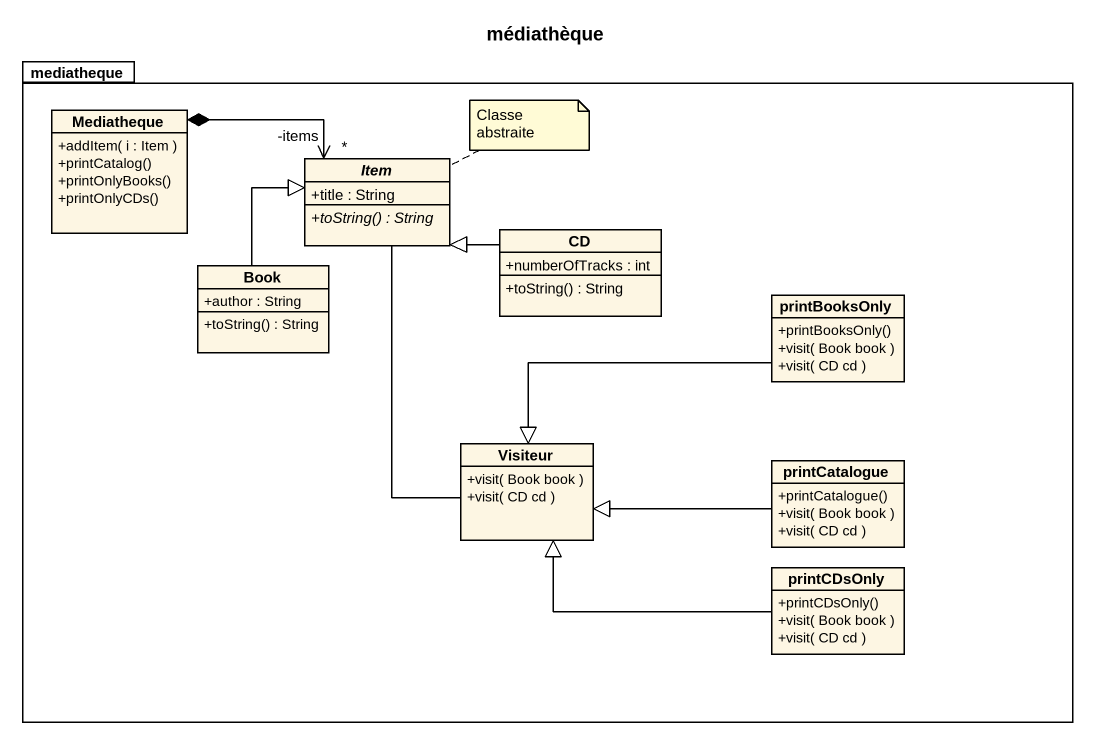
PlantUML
@startuml
title médiathèque
hide circle
hide empty members
skinparam classAttributeIconSize 0
package mediatheque {
  class Mediatheque {
    +addItem( i : Item )
    +printCatalog()
    +printOnlyBooks()
    +printOnlyCDs()
  }
  abstract class Item {
    +title : String
    {abstract} +toString() : String
  }
  class CD {
    +numberOfTracks : int
    +toString() : String
  }
  class Book {
    +author : String
    +toString() : String
  }
  class printBooksOnly {
    +printBooksOnly()
    +visit( Book book )
    +visit( CD cd )
  }
  class Visiteur {
    +visit( Book book )
    +visit( CD cd )
  }
  class printCatalogue {
    +printCatalogue()
    +visit( Book book )
    +visit( CD cd )
  }
  class printCDsOnly {
    +printCDsOnly()
    +visit( Book book )
    +visit( CD cd )
  }
}
Mediatheque *-right-> "*\n-items" Item
Item -- Visiteur
CD -left-|> Item
Book -up-|> Item
printBooksOnly -left-|> Visiteur
printCatalogue -left-|> Visiteur
printCDsOnly -left-|> Visiteur
note right of Item : Classe abstraite
@enduml
